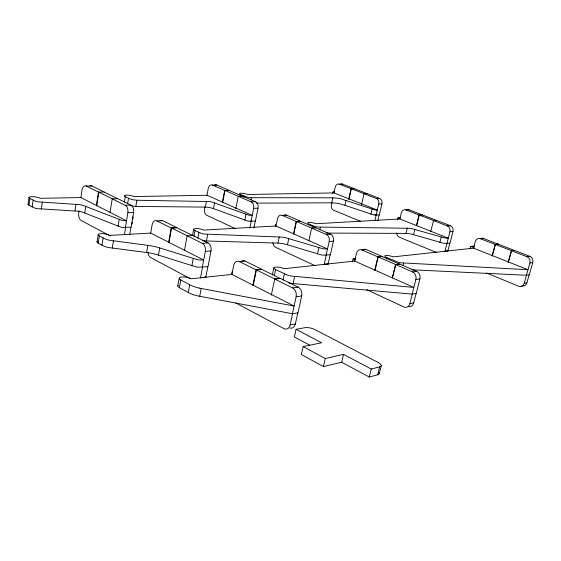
<?xml version="1.0" encoding="UTF-8"?>
<svg xmlns="http://www.w3.org/2000/svg" width="561" height="561" viewBox="0 0 561 561"><rect width="100%" height="100%" fill="white"/><g stroke="black" fill="none" stroke-linecap="round" stroke-linejoin="round"><path stroke-width="0.84" d="M28.057 204.267L28.976 197.521M130.965 205.116L125.229 205.27L112.2 198.839L117.929 198.72L130.965 205.116A5.862 3.675 86.9 0 1 133.609 212.486L131.148 227.219L122.403 227.394A4.53 1.192 9.2 0 1 120.931 227.149L81.668 211.855A8.205 2.09 8.6 0 0 78.729 211.266L37.026 208.629A6.416 1.613 8.1 0 1 35.189 208.215L28.948 205.263L29.873 198.496A6.192 1.508 8.2 0 1 31.879 196.68A6.192 1.508 8.2 0 1 40.308 198.306L80.903 197.563L126.541 220.782L123.511 220.662A4.537 1.164 9.3 0 1 122.032 220.417L82.67 205.242A8.226 2.041 8.8 0 0 79.732 204.646L37.966 201.841A6.43 1.578 8.2 0 1 36.128 201.42L29.873 198.496M32.166 207.023L33.099 200.242M41.318 209.113L42.271 202.332M74.971 210.887L75.966 204.253M80.903 197.563L82.074 189.793A5.666 3.38 87.5 0 1 86.17 185.993L91.892 185.95L104.227 192.002L98.498 192.079L86.17 185.993M79.08 210.845L78.694 213.411A5.624 3.338 86.6 0 0 81.114 220.459L110.328 236.041M84.774 212.864L85.784 206.245M96.415 205.452L98.498 192.079M96.66 205.992L98.827 192.143L112.249 198.769L110.026 212.381M97.039 241.896L98.175 234.694M207.991 242.899L202.283 243.306L187.122 235.816L192.837 235.466L207.991 242.899A6.318 4.278 85.3 0 1 211.013 250.935L208.012 266.65L198.349 267.211A7.924 2.321 10.3 0 1 196.252 266.938L158.454 255.094A20.834 6.101 9.4 0 0 146.596 252.506L108.596 247.555A10.743 3.036 8.8 0 1 104.472 246.391L98.21 243.208L99.353 235.985A6.536 1.795 8.8 0 1 100.882 233.685A6.536 1.795 8.8 0 1 109.893 235.389L150.713 233.081L203.678 260.031L199.702 260.016A7.938 2.265 10.4 0 1 197.605 259.743L159.71 247.948A20.883 5.961 9.5 0 0 147.831 245.353L109.767 240.297A10.764 2.966 8.9 0 1 105.636 239.133L99.353 235.985M101.962 245.262L103.119 238.018M112.263 248.158L113.441 240.907M118.069 226.279L119.163 219.547M124.36 202.142L125.243 196.743A5.505 1.29 9.7 0 1 126.344 195.102A5.505 1.29 9.7 0 1 133.939 196.581L206.981 195.242L252.233 215.41L249.827 215.298A3.871 0.905 11.5 0 1 248.572 215.08L211.378 201.869A5.582 1.283 10.9 0 0 209.765 201.567L136.863 200.235L133.097 199.779A5.715 1.346 9.8 0 1 131.428 199.4L125.243 196.743M127.62 203.741L128.511 198.328M125.426 227.5L127.88 212.682A5.898 3.668 86.9 0 0 125.229 205.27M124.402 234.849L125.622 227.493M129.738 234.54L130.958 227.226M131.639 205.894A5.708 1.374 9.7 0 0 132.066 205.978L135.825 206.42L136.863 200.235M146.596 252.52L147.838 245.36M150.713 233.081L152.136 224.814A6.087 3.913 86.3 0 1 156.926 220.915L162.662 220.662L176.939 227.668L171.21 227.969L156.926 220.915M158.454 255.094L159.71 247.948M168.665 242.219L171.21 227.969M168.987 242.464L171.561 228.032L176.904 227.752L192.486 235.396M177.795 285.935L179.211 278.221M184.471 250.339L187.15 235.725L171.561 228.032M298.2 287.148L292.618 287.891L274.75 279.069L280.367 278.396L298.2 287.148A6.858 5.042 82.2 0 1 301.699 295.977L297.989 312.807L292.421 313.725L197.682 295.899A16.339 5.21 10.2 0 1 189.66 293.256L179.38 287.674L180.803 279.932A6.963 2.153 10 0 1 181.659 277.001A6.963 2.153 10 0 1 191.322 278.789L231.889 274.385L294.104 306.047L199.169 288.081M192.598 235.038L193.671 229.225M193.966 236.307L195.032 230.571A5.813 1.501 10.6 0 1 195.635 228.53A5.813 1.501 10.6 0 1 203.685 230.087L275.977 225.992L327.498 248.958L324.398 248.916A6.788 1.718 12.6 0 1 322.666 248.67L285.815 237.787A9.796 2.482 12 0 0 282.008 237.114L203.825 234.007A5.806 1.508 10.6 0 1 202.065 233.614L195.032 230.571M191.869 265.851L193.208 258.656M197.823 238.201L198.903 232.45M188.272 292.547L189.723 284.75L180.803 279.932M206.981 195.242L208.257 188.419A4.972 3.387 88.2 0 1 212.416 185.081L216.819 185.046L229.07 190.34L224.673 190.396L212.416 185.081M204.982 206.693L204.52 209.176A4.937 3.352 87.1 0 0 206.862 215.361L235.473 228.664M135.825 206.42L205.41 207.107L206.497 201.294M202.584 240.585L206.441 240.971L207.689 234.407M202.318 267.204L205.319 251.391A6.353 4.278 85.3 0 0 202.283 243.306M222.556 202.928L224.954 190.452L238.257 196.224L242.633 196.196L255.493 201.75A5.126 3.639 87.5 0 1 258.025 208.18L255.416 221.069L248.642 221.181A3.864 0.933 11.4 0 1 247.394 220.964L213.475 208.615L214.575 202.816M200.438 278.025A6.304 4.215 84 0 0 200.522 277.639L202.507 267.183M199.709 296.313L201.203 288.501M205.747 277.45A6.269 4.215 84 0 0 205.831 277.064L207.822 266.664M222.422 202.121L224.673 190.396M235.788 208.832L238.257 196.224L251.118 201.869L255.493 201.75M240.494 196.175L240.802 194.618A4.769 1.024 11.5 0 1 240.992 193.18A4.769 1.024 11.5 0 1 247.59 194.492L333.942 192.907L377.301 210.066L375.442 209.961A3.296 0.666 13.2 0 1 374.404 209.772L340.45 198.713A8.892 1.795 12.8 0 0 337.806 198.215L332.834 197.816L251.398 197.696L248.243 197.29A4.951 1.073 11.5 0 1 246.763 196.953L240.802 194.618M243.719 197.57L244.028 196.013M231.623 274.574L232.226 271.545M231.889 274.385L233.642 265.549A6.578 4.586 84.2 0 1 239.309 261.573L244.975 261.04L261.699 269.245L256.054 269.841L239.309 261.573M244.813 220.207L245.984 214.323M250.928 200.039L251.398 197.696M251.048 221.286L253.656 208.334A5.147 3.639 87.5 0 0 251.118 201.869M249.813 228.145L251.195 221.279M253.888 227.906L255.269 221.076M252.92 285.093L256.054 269.841M253.144 285.886L256.433 269.911L261.699 269.35L279.988 278.326L274.75 278.95L256.433 269.911M275.192 226.532L275.647 224.365M275.977 225.992L277.485 218.79A5.294 3.857 86.8 0 1 282.246 215.375L286.58 215.179L300.5 221.195L296.187 221.42L282.246 215.375M206.441 240.971L277.919 243.116L279.231 236.896M272.358 274.855L273.824 267.906M274.308 275.844L275.619 269.638A6.192 1.76 11.9 0 1 275.549 267.092A6.192 1.76 11.9 0 1 284.118 268.719L354.65 261.061L413.843 287.442L290.71 275.991A8.808 2.517 12.1 0 1 287.632 275.185L275.619 269.638M271.321 295.142L274.75 278.95M330.59 234.196L326.327 234.498L311.65 228.131L315.934 227.864L330.59 234.196A5.463 4.158 85.5 0 1 333.444 241.125L330.359 254.764L322.996 255.15A6.774 1.753 12.6 0 1 321.271 254.904L287.442 244.771L288.768 238.572M283.032 280.128L284.371 273.88M293.529 233.818L296.187 221.42M293.782 234.063L296.481 221.483L300.507 221.265L315.64 227.808M289.728 283.13L293.087 283.586L294.616 276.566M292.421 313.725L296.131 296.783A6.907 5.049 82.2 0 0 292.618 287.891M235.494 302.807L283.936 328.648A6.858 4.958 80.7 0 0 290.149 324.896L292.604 313.697M308.845 240.781L311.635 228.054L296.481 221.483M312.484 227.338L312.842 225.69L309.195 224.112A5.035 1.164 12.4 0 1 308.901 222.373A5.035 1.164 12.4 0 1 315.843 223.741L399.846 218.986L448.274 238.159L445.925 238.095A5.771 1.227 14.2 0 1 444.515 237.885L411.949 228.671A7.209 1.543 13.8 0 0 409.677 228.278L317.309 227.03A4.495 1.045 12.5 0 1 315.808 226.707L312.842 225.69M289.778 327.989A6.809 4.951 80.7 0 0 295.345 323.97L297.8 312.842M296.061 329.307L321.565 342.778L303.164 346.586L301.383 354.517L323.431 366.592L341.663 362.259L369.25 377.041L377.651 374.804L379.629 366.866A7.77 2.777 14.3 0 0 378.409 362.595L314.861 329.545A7.356 2.496 12.6 0 0 304.742 327.701L296.061 329.307L294.371 336.923L309.77 345.169M319.805 229.772L320.352 227.303M317.449 253.972L318.837 247.731M332.715 193.37L333.031 191.953L334.658 191.925M256.426 203.138L331.712 202.816L332.834 197.816M333.942 192.907L335.254 187.03A4.278 3.275 89.2 0 1 339.314 184.162L342.575 184.134L367.076 193.629M331.902 202.535L331.369 204.912A4.25 3.247 87.9 0 0 333.571 210.221L360.618 221.329M326.102 255.171L329.188 241.468A5.491 4.165 85.5 0 0 326.327 234.498M324.111 264.568A5.456 4.109 84 0 0 324.195 264.238L326.243 255.164M327.982 264.455A5.428 4.102 84 0 0 328.171 263.803L330.212 254.771M348.858 199.597L351.333 188.762L364.068 193.685L367.315 193.671L379.573 198.398A4.383 3.485 88.5 0 1 381.929 203.895L379.299 214.94L374.25 214.996A3.289 0.687 13.2 0 1 373.212 214.814L344.959 205.291L346.095 200.305M348.795 198.783L351.095 188.713L354.356 188.72M323.431 366.592L325.296 358.542L343.535 354.384L371.228 369.019L379.629 366.866M361.529 204.618L364.068 193.685M352.427 261.861L353.142 258.803L355.492 258.558M354.65 261.061L356.438 253.425A5.659 4.425 84.2 0 1 361.936 249.947L366.13 249.547L382.09 256.44L377.932 256.882L361.936 249.947M370.933 214.169L372.118 209.127M376.108 215.094L378.731 204.008A4.404 3.492 88.4 0 0 376.375 198.489L364.096 193.741M374.853 220.81L376.214 215.094L374.65 214.463M341.663 362.259L343.535 354.384M377.841 220.641L379.194 214.947M374.769 270.03L377.932 256.882M374.965 270.556L378.24 256.945L382.125 256.531L399.502 264.042L395.659 264.497L378.24 256.945M386.41 259.091L386.774 257.576A5.372 1.325 13.7 0 1 385.863 255.458A5.372 1.325 13.7 0 1 393.184 256.882L473.54 248.158L527.992 269.708L400.224 262.772A6.192 1.536 13.8 0 1 398.506 262.366L386.774 257.576M397.56 219.905L398.107 217.682L400.47 217.549M399.846 218.986L401.346 212.836A4.509 3.661 87.6 0 1 405.898 209.905L409.046 209.765L436.409 220.361M392.412 277.702L395.659 264.497M392.427 277.898L395.701 264.596L399.818 264.105L416.683 271.391A5.862 4.783 81.6 0 1 419.916 278.901L416.241 293.368L411.893 294.083L293.087 283.586M369.25 377.041L371.228 369.019M326.025 233.088L405.989 233.39L407.293 228.103M403.135 265.507L403.71 263.214M416.613 225.795L419.291 215.038L433.527 220.536L436.661 220.41L450.371 225.697A4.628 3.899 86 0 1 452.972 231.553L449.957 243.137L444.55 243.39A5.764 1.255 14.2 0 1 443.148 243.179L413.555 234.673L414.867 229.407M379.271 373.577L381.242 365.674M416.409 225.543L419.046 214.982L422.167 214.821M412.167 294.041L415.855 279.49A5.898 4.797 81.6 0 0 412.608 271.931L395.701 264.596M366.754 289.693L403.92 306.972A5.862 4.726 79.6 0 0 409.867 303.648L412.307 294.02M430.771 231.405L433.527 220.536M408.646 306.587A5.834 4.712 79.6 0 0 413.667 302.975L416.101 293.396M439.894 242.387L441.262 237.093M444.824 251.7A4.621 3.864 83.9 0 0 445.006 251.139L449.922 231.798A4.649 3.913 86 0 0 447.313 225.915L433.576 220.599M447.776 251.111A4.607 3.857 83.9 0 0 447.853 250.83L449.859 243.151M470.16 248.74L470.784 246.405L474.529 246.013M473.54 248.158L475.265 241.693A4.769 4.116 84.2 0 1 480.412 238.713L483.393 238.425L514.157 250.339L511.45 250.662L495.433 244.47L492.27 256.04M492.137 255.514L495.174 244.421L498.119 244.105M508.189 262.345L511.45 250.662L514.416 250.388L529.843 256.335A4.916 4.39 80.2 0 1 532.747 262.604L529.261 274.792L526.407 275.262L411.809 269.785M508.385 261.945L511.513 250.739L526.989 256.721L529.843 256.335M526.407 275.262L529.9 263.018A4.937 4.404 80.3 0 0 526.989 256.721M486.485 273.004L518.701 286.236A4.916 4.348 77.4 0 0 524.184 283.361L526.506 275.248M521.653 285.851A4.895 4.334 77.3 0 0 526.856 282.884L529.17 274.806M131.526 224L131.709 223.881A14.207 3.668 9.2 0 0 132.116 222.079M132.13 219.267L132.515 219.042A14.221 3.604 9.3 0 0 132.803 217.107L132.648 216.946M290.149 324.896L295.345 323.97M409.867 303.648L413.667 302.975M524.184 283.361L526.856 282.884M296.131 296.783L301.699 295.977M415.855 279.49L419.916 278.901M529.9 263.018L532.747 262.604M412.608 271.931L416.683 271.391M200.522 277.639L205.831 277.064M324.195 264.238L328.171 263.803M445.006 251.139L447.853 250.83M495.433 244.47L498.182 244.175M205.319 251.391L211.013 250.935M329.188 241.468L333.444 241.125M449.922 231.798L452.972 231.553M447.313 225.915L450.371 225.697M419.291 215.038L422.202 214.884M127.88 212.682L133.609 212.486M253.656 208.334L258.025 208.18M378.731 204.008L381.929 203.895M376.375 198.489L379.573 198.398M331.712 202.816L336.684 203.194A8.878 1.844 12.8 0 1 339.328 203.692L344.959 205.291M405.989 233.39L408.373 233.551A7.195 1.585 13.8 0 1 410.645 233.937L413.555 234.673M205.41 207.107L208.671 207.367A5.575 1.311 10.9 0 1 210.284 207.668L213.475 208.615M277.919 243.116L280.696 243.32A9.775 2.546 12 0 1 284.504 243.979L287.442 244.771M339.314 184.162L351.095 188.713M405.898 209.905L419.046 214.982M480.412 238.713L495.174 244.421M333.031 191.953L334.587 192.57M398.107 217.682L400.063 218.453M470.784 246.405L473.701 247.562A35.041 7.279 14.8 0 0 474.087 247.717M436.956 252.667L399.306 237.212A4.481 3.625 85.8 0 1 396.732 232.997M229.056 190.396L242.352 196.14M353.142 258.803L355.499 259.855M315.128 265.69L275.668 247.352A5.252 3.808 85.5 0 1 272.934 242.731M104.171 192.072L117.6 198.657M189.723 284.75L191.133 285.451A16.374 5.091 10.3 0 0 199.169 288.088M189.92 278.501L150.734 257.597A6.038 3.864 85.2 0 1 147.894 252.261M303.164 346.586L325.296 358.542M89.928 185.964A5.638 3.38 87.5 0 1 91.892 185.95M28.948 205.263A6.178 1.543 8 0 1 28.331 203.902M214.253 185.439A4.951 3.387 88.2 0 1 215.066 184.976M215.284 184.913A4.951 3.387 88.2 0 1 216.819 185.046M123.287 201.687A5.498 1.318 9.6 0 1 123.771 201.434M340.471 184.239A4.257 3.275 89.3 0 1 342.575 184.134M406.262 210.059A4.488 3.654 87.6 0 1 409.046 209.765M284.336 215.136A5.266 3.85 86.8 0 1 286.58 215.179M98.21 243.208A6.529 1.837 8.7 0 1 97.334 241.461M160.144 220.718A6.052 3.913 86.3 0 1 162.662 220.662M480.258 238.67A4.747 4.102 84.2 0 1 483.393 238.425M362.511 249.975A5.631 4.411 84.2 0 1 363.283 249.526M363.837 249.343A5.631 4.411 84.2 0 1 366.13 249.547M289.195 283.025A8.794 2.581 12.1 0 1 288.663 282.912M272.464 274.638A6.178 1.802 11.9 0 1 272.969 274.28M179.38 287.674A6.949 2.202 9.9 0 1 178.082 285.409M241.742 261.124A6.536 4.586 84.2 0 1 244.975 261.04M378.934 372.378A7.749 2.833 14.3 0 1 377.651 374.804"/></g></svg>
